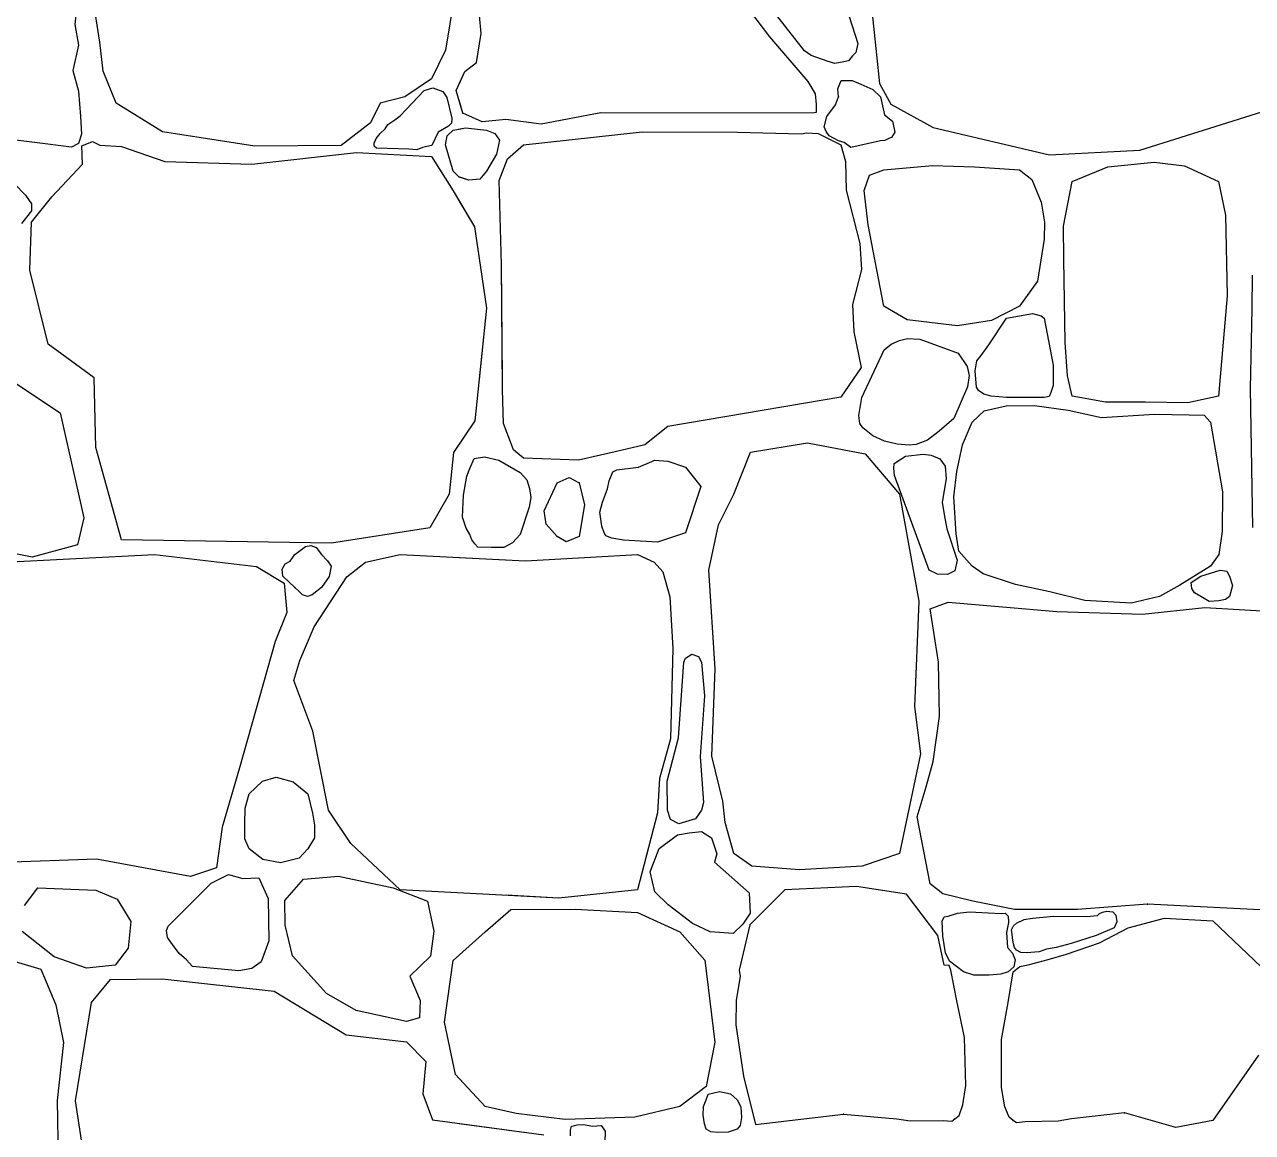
# Model space of a CAD drawing. Header units: feet. Extents: x -10410 to 374725, y -46422 to 88923.
# Drawn here: x 297834 to 298571, y -769 to -103 of the extents above; entities that cross this region are included whole.
import ezdxf

# ---------------------------------------------------------------- set-up
doc = ezdxf.new("R2010")
doc.units = ezdxf.units.FT
doc.header["$MEASUREMENT"] = 0
doc.layers.add('Конструктив - Стены Несущие_Ном._пера__87', color=7, linetype='Continuous', lineweight=25, true_color=0x6a6a6a)

# ---------------------------------------------------------------- blocks, each defined once
blk = doc.blocks.new('*X144')
at = {"layer": 'Конструктив - Стены Несущие_Ном._пера__87', "linetype": 'Continuous'}
for p, q in [((297878.83, -113.68), (297872.39, -72.32)), ((298093.57, -75.05), (298086.64, -118.39)), ((298107.94, -108.48), (298104.96, -74.55)), ((298322.43, -77.03), (298334.42, -114.44)), ((298341.79, -85.45), (298347.44, -138.45)), ((297864.98, -91.16), (297863.83, -103.03)), ((298265.46, -89.66), (298281.31, -110.46)), ((298302.36, -118.89), (298281.31, -91.89)), ((297863.83, -103.03), (297866.04, -115.48)), ((298105.21, -125.82), (298107.94, -108.48)), ((298281.31, -110.46), (298304.35, -137.21)), ((297866.04, -115.48), (297862.69, -130.71)), ((297880.82, -131.02), (297878.83, -113.68)), ((298334.42, -114.44), (298333.13, -119.76)), ((298086.64, -118.39), (298078.22, -135.73)), ((298306.22, -121.69), (298302.36, -118.89)), ((298315.99, -125.08), (298306.22, -121.69)), ((298320.5, -126.44), (298315.99, -125.08)), ((298326.02, -125.4), (298320.5, -126.44)), ((298328.84, -124.86), (298326.02, -125.4)), ((298331.1, -121.86), (298328.84, -124.86)), ((298333.13, -119.76), (298331.1, -121.86)), ((297862.69, -130.71), (297866.12, -143.07)), ((297888.74, -150.34), (297880.82, -131.02)), ((298093.08, -142.66), (298098.28, -131.27)), ((298098.28, -131.27), (298105.21, -125.82)), ((298078.22, -135.73), (298062.12, -146.38)), ((298304.35, -137.21), (298308.8, -144.74)), ((298322.32, -141.61), (298324.41, -136.72)), ((298324.41, -136.72), (298331.01, -136.59)), ((298331.01, -136.59), (298336.22, -138.83)), ((298336.22, -138.83), (298343.32, -142)), ((298347.44, -138.45), (298354.17, -150.84)), ((297866.12, -143.07), (297867.19, -158.21)), ((298062.12, -146.38), (298047.26, -150.34)), ((298059.25, -157.96), (298073.79, -142.63)), ((298073.79, -142.63), (298079.03, -141.03)), ((298079.03, -141.03), (298085.06, -143.17)), ((298085.06, -143.17), (298087.29, -146.9)), ((298087.29, -146.9), (298090.41, -159.24)), ((298097.04, -156.29), (298093.08, -142.66)), ((298308.8, -144.74), (298309.34, -151.03)), ((298320.97, -151.3), (298322.67, -146.38)), ((298322.67, -146.38), (298322.32, -141.61)), ((298343.32, -142), (298347.98, -146.38)), ((298347.98, -146.38), (298350.47, -157.21)), ((297916.48, -167.43), (297888.74, -150.34)), ((298047.26, -150.34), (298041.56, -161.98)), ((298309.34, -151.03), (298309.42, -155.9)), ((298315.74, -158.27), (298320.97, -151.3)), ((298354.17, -150.84), (298379.69, -164.95)), ((298503.73, -178.53), (298592.68, -150.57)), ((297861.74, -176.6), (297724.9, -159.5)), ((297867.19, -158.21), (297867.76, -168.86)), ((298041.56, -161.98), (298023.97, -175.6)), ((298051.83, -162.99), (298056.17, -160.25)), ((298056.17, -160.25), (298059.25, -157.96)), ((298090.26, -162.28), (298088.33, -164)), ((298090.41, -159.24), (298090.26, -162.28)), ((298108.68, -161.49), (298097.04, -156.29)), ((298122.8, -160), (298108.68, -161.49)), ((298144.1, -162.97), (298122.8, -160)), ((298180.01, -156.04), (298144.1, -162.97)), ((298306.82, -156.29), (298180.01, -156.04)), ((298309.42, -155.9), (298306.82, -156.29)), ((298314.21, -164.47), (298315.74, -158.27)), ((298350.47, -157.21), (298355.18, -161.03)), ((298355.18, -161.03), (298356.61, -167.68)), ((297867.76, -168.86), (297866.04, -174.43)), ((297971.96, -176.1), (297916.48, -167.43)), ((298045, -171.58), (298047.22, -168.4)), ((298047.22, -168.4), (298050.32, -165.76)), ((298050.32, -165.76), (298051.83, -162.99)), ((298082.26, -167.68), (298078.36, -175.69)), ((298088.33, -164), (298082.26, -167.68)), ((298087.5, -169.82), (298091.09, -166.44)), ((298091.09, -166.44), (298098.56, -165.13)), ((298098.56, -165.13), (298111.16, -166.44)), ((298111.16, -166.44), (298116.29, -168.48)), ((298116.29, -168.48), (298119.06, -172.46)), ((298133.45, -175.36), (298204.78, -167.43)), ((298204.78, -167.43), (298261.99, -167.68)), ((298261.99, -167.68), (298300.38, -168.67)), ((298300.38, -168.67), (298303.67, -168.1)), ((298303.67, -168.1), (298310.54, -168.49)), ((298310.54, -168.49), (298324.16, -175.36)), ((298315.41, -167.33), (298314.21, -164.47)), ((298317.14, -169.91), (298315.41, -167.33)), ((298356.61, -167.68), (298354.64, -170.84)), ((298379.69, -164.95), (298449.49, -181.21)), ((297866.04, -174.43), (297861.74, -176.6)), ((297868.09, -175.9), (297874.48, -173.2)), ((297868.43, -187), (297868.09, -175.9)), ((297874.48, -173.2), (297878.9, -175.49)), ((297878.9, -175.49), (297891.96, -176.35)), ((297891.96, -176.35), (297917.97, -185.26)), ((298023.97, -175.6), (297971.96, -176.1)), ((298043.7, -176.19), (298043.74, -174.27)), ((298045.12, -177.37), (298043.7, -176.19)), ((298043.74, -174.27), (298045, -171.58)), ((298072.79, -176.86), (298069.43, -178.21)), ((298078.36, -175.69), (298072.79, -176.86)), ((298086.57, -175.23), (298087.5, -169.82)), ((298091.09, -191.21), (298086.57, -175.23)), ((298119.06, -172.46), (298117.3, -180.93)), ((298123.9, -183.79), (298133.45, -175.36)), ((298322.67, -172.88), (298317.14, -169.91)), ((298326.22, -173.93), (298322.67, -172.88)), ((298324.16, -175.36), (298327.03, -185.3)), ((298330.19, -176.83), (298326.22, -173.93)), ((298347.98, -172.88), (298330.19, -176.83)), ((298350.66, -172.62), (298347.98, -172.88)), ((298353.32, -171.27), (298350.66, -172.62)), ((298354.64, -170.84), (298353.32, -171.27)), ((297970.23, -187), (298033.14, -179.81)), ((298033.14, -179.81), (298078.22, -182.29)), ((298064.53, -177.91), (298045.12, -177.37)), ((298069.43, -178.21), (298064.53, -177.91)), ((298078.22, -182.29), (298091.09, -202.87)), ((298117.3, -180.93), (298111.16, -191.21)), ((298118.82, -196.79), (298123.9, -183.79)), ((298449.49, -181.21), (298503.73, -178.53)), ((297850.1, -206.56), (297868.43, -187)), ((297917.97, -185.26), (297970.23, -187)), ((298094.58, -194.59), (298091.09, -191.21)), ((298111.16, -191.21), (298107.11, -195.85)), ((298327.03, -185.3), (298327.31, -202.44)), ((298341.34, -193.52), (298350.05, -190.27)), ((298350.05, -190.27), (298379.29, -187.64)), ((298379.29, -187.64), (298404.55, -188.48)), ((298404.55, -188.48), (298431.49, -190.27)), ((298431.49, -190.27), (298438.93, -196.14)), ((298463.25, -197.39), (298484.64, -188.48)), ((298484.64, -188.48), (298512.42, -185.76)), ((298512.42, -185.76), (298530.66, -187.85)), ((298530.66, -187.85), (298551, -197.39)), ((297827.56, -198.82), (297834.28, -205.54)), ((298100.61, -196.52), (298094.58, -194.59)), ((298107.11, -195.85), (298100.61, -196.52)), ((298120.14, -247.26), (298118.82, -196.79)), ((298338.19, -202.74), (298341.34, -193.52)), ((298438.93, -196.14), (298444.49, -209.76)), ((298458.01, -224.13), (298463.25, -197.39)), ((298551, -197.39), (298555.29, -217.52)), ((297834.28, -205.54), (297837.74, -210.7)), ((297837.72, -221.67), (297850.1, -206.56)), ((298091.09, -202.87), (298103.97, -224.64)), ((298327.31, -202.44), (298335.5, -234.55)), ((298340.6, -223.29), (298338.19, -202.74)), ((297837.74, -210.7), (297837.72, -214.87)), ((298444.49, -209.76), (298446.59, -221.82)), ((297837.72, -214.87), (297831.82, -222.48)), ((298555.29, -217.52), (298556.24, -266.06)), ((297836.73, -250.65), (297837.72, -221.67)), ((298103.97, -224.64), (298111.16, -273.44)), ((298350.05, -272.26), (298340.6, -223.29)), ((298446.59, -221.82), (298446.38, -231.99)), ((298458.22, -243.94), (298458.01, -224.13)), ((298335.5, -234.55), (298336.54, -250.18)), ((298446.38, -231.99), (298442.29, -257.15)), ((297847.87, -294.99), (297836.73, -250.65)), ((298120.89, -322.6), (298120.14, -247.26)), ((298336.54, -250.18), (298331.1, -271.21)), ((298458.96, -294.15), (298458.22, -243.94)), ((298442.29, -257.15), (298431.49, -272.26)), ((298571.28, -273.93), (298571.53, -253.62)), ((298331.1, -271.21), (298331.92, -287.57)), ((298364.09, -280.52), (298350.05, -272.26)), ((298431.49, -272.26), (298414.61, -280.84)), ((298556.24, -266.06), (298551, -326.23)), ((298111.16, -273.44), (298104.22, -341.05)), ((298413.12, -295.45), (298423.75, -279.38)), ((298423.75, -279.38), (298439.38, -276.71)), ((298439.38, -276.71), (298444.5, -278.14)), ((298444.5, -278.14), (298446.38, -279.38)), ((298446.38, -279.38), (298451.7, -307.78)), ((298570.29, -321.73), (298571.28, -273.93)), ((298331.92, -287.57), (298336.3, -309.1)), ((298394.17, -284.09), (298364.09, -280.52)), ((298414.61, -280.84), (298394.17, -284.09)), ((297875.37, -315.3), (297847.87, -294.99)), ((298350.17, -298.45), (298354.3, -295.06)), ((298354.3, -295.06), (298359.34, -292.86)), ((298359.34, -292.86), (298364.14, -291.69)), ((298364.14, -291.69), (298371.71, -292.01)), ((298371.71, -292.01), (298394.75, -300.43)), ((298460.42, -314.17), (298458.96, -294.15)), ((298336.67, -327.06), (298350.17, -298.45)), ((298394.75, -300.43), (298400.07, -308.52)), ((298405.79, -305.04), (298408.52, -301.87)), ((298408.52, -301.87), (298413.12, -295.45)), ((298336.3, -309.1), (298324.16, -326.94)), ((298400.07, -308.52), (298401.28, -313.95)), ((298404.88, -311.03), (298405.79, -305.04)), ((298451.7, -307.78), (298451.83, -319.93)), ((297822.86, -314.8), (297855.06, -336.35)), ((297876.36, -357.15), (297875.37, -315.3)), ((298401.28, -313.95), (298400.32, -320.62)), ((298405.66, -320.84), (298404.88, -311.03)), ((298463.25, -326.23), (298460.42, -314.17)), ((298121.36, -342.75), (298120.89, -322.6)), ((298400.32, -320.62), (298392.02, -339.82)), ((298406.88, -322.83), (298405.66, -320.84)), ((298410.09, -325.18), (298406.88, -322.83)), ((298450.31, -324.14), (298449.32, -326.52)), ((298451.83, -319.93), (298450.31, -324.14)), ((298571.77, -405.2), (298570.29, -321.73)), ((298324.16, -326.94), (298220.15, -344.64)), ((298334.91, -337.96), (298336.67, -327.06)), ((298414.43, -326.26), (298410.09, -325.18)), ((298423.75, -327.06), (298414.43, -326.26)), ((298423.42, -332.2), (298440.51, -331.89)), ((298446.38, -327.06), (298423.75, -327.06)), ((298440.51, -331.89), (298460.84, -334.72)), ((298449.32, -326.52), (298446.38, -327.06)), ((298483.17, -329.9), (298463.25, -326.23)), ((298507.28, -330), (298483.17, -329.9)), ((298532.76, -330.32), (298507.28, -330)), ((298551, -326.23), (298532.76, -330.32)), ((297855.06, -336.35), (297869.17, -399.51)), ((298335.55, -342.65), (298334.91, -337.96)), ((298403.08, -341.95), (298410.21, -335.14)), ((298410.21, -335.14), (298423.42, -332.2)), ((298460.84, -334.72), (298480.87, -339.12)), ((298480.87, -339.12), (298512.63, -337.13)), ((298512.63, -337.13), (298533.49, -337.44)), ((298533.49, -337.44), (298542.5, -337.76)), ((298542.5, -337.76), (298546.28, -341.95)), ((298104.22, -341.05), (298091.34, -360.13)), ((298127.39, -358.48), (298121.36, -342.75)), ((298220.15, -344.64), (298206.4, -355.56)), ((298337.29, -345.26), (298335.55, -342.65)), ((298343.29, -350.17), (298337.29, -345.26)), ((298392.02, -339.82), (298383.21, -347.44)), ((298397.21, -355.58), (298403.08, -341.95)), ((298546.28, -341.95), (298553.51, -383.78)), ((298350.43, -353.3), (298343.29, -350.17)), ((298358.03, -355.11), (298350.43, -353.3)), ((298376.28, -352.84), (298369.46, -355.36)), ((298383.21, -347.44), (298376.28, -352.84)), ((297891.96, -412.63), (297876.36, -357.15)), ((298091.34, -360.13), (298088.87, -385.14)), ((298133.45, -363.59), (298127.39, -358.48)), ((298188.6, -359.7), (298166.56, -364.69)), ((298206.4, -355.56), (298188.6, -359.7)), ((298259.76, -385.14), (298269.92, -359.88)), ((298269.92, -359.88), (298304.1, -354.43)), ((298304.1, -354.43), (298338.77, -360.87)), ((298338.77, -360.87), (298359.33, -385.14)), ((298365.28, -355.67), (298358.03, -355.11)), ((298363.03, -362.38), (298373.61, -361.23)), ((298369.46, -355.36), (298365.28, -355.67)), ((298373.61, -361.23), (298378.35, -361.86)), ((298393.86, -371.62), (298397.21, -355.58)), ((298101.25, -369.78), (298103.78, -363.7)), ((298103.78, -363.7), (298110, -362.83)), ((298110, -362.83), (298118.72, -364.8)), ((298118.72, -364.8), (298131.47, -372.26)), ((298166.56, -364.69), (298133.45, -363.59)), ((298202.55, -369.04), (298210.49, -365.61)), ((298210.49, -365.61), (298212.21, -364.83)), ((298212.21, -364.83), (298220.21, -365.42)), ((298220.21, -365.42), (298230.79, -369.04)), ((298355.99, -369.67), (298356.25, -366.86)), ((298356.25, -366.86), (298363.03, -362.38)), ((298378.35, -361.86), (298383.66, -364)), ((298383.66, -364), (298386.74, -368.32)), ((298386.74, -368.32), (298387.42, -375.98)), ((298097.37, -385.72), (298099.47, -374.42)), ((298099.47, -374.42), (298101.25, -369.78)), ((298131.47, -372.26), (298135.52, -376.53)), ((298153.76, -378.45), (298160.8, -375.21)), ((298160.8, -375.21), (298166.88, -378.45)), ((298184.83, -377.24), (298187.19, -371.77)), ((298187.19, -371.77), (298189.62, -370.54)), ((298189.62, -370.54), (298202.55, -369.04)), ((298230.79, -369.04), (298239.95, -380.68)), ((298356.4, -373.92), (298355.99, -369.67)), ((298377.16, -430.96), (298356.4, -373.92)), ((298387.42, -375.98), (298385.13, -390)), ((298391.97, -386.82), (298393.86, -371.62)), ((298135.52, -376.53), (298137.1, -381.89)), ((298137.1, -381.89), (298137.87, -387.15)), ((298145.83, -395.3), (298153.76, -378.45)), ((298166.88, -378.45), (298170.1, -391.58)), ((298180.86, -390.03), (298183.97, -381.92)), ((298183.97, -381.92), (298184.83, -377.24)), ((298239.95, -380.68), (298230.79, -408.42)), ((298088.87, -385.14), (298077.22, -405.45)), ((298096.79, -399.03), (298097.37, -385.72)), ((298137.87, -387.15), (298136.92, -393.07)), ((298179.27, -396.04), (298180.86, -390.03)), ((298250.6, -403.72), (298259.76, -385.14)), ((298359.33, -385.14), (298370.97, -449.54)), ((298385.13, -390), (298386.27, -397.45)), ((298393.54, -408.94), (298391.97, -386.82)), ((298553.51, -383.78), (298553.2, -407.58)), ((298136.92, -393.07), (298131.47, -409.41)), ((298147.07, -403.22), (298145.83, -395.3)), ((298170.1, -391.58), (298166.88, -410.65)), ((298180.57, -404.44), (298179.27, -396.04)), ((298386.27, -397.45), (298387.84, -406)), ((297838.21, -423.04), (297739.14, -403.22)), ((297869.17, -399.51), (297865.46, -415.61)), ((298077.22, -405.45), (298018.03, -414.61)), ((298099.04, -405.58), (298096.79, -399.03)), ((298101.25, -409.41), (298099.04, -405.58)), ((298153.76, -410.65), (298147.07, -403.22)), ((298181.99, -408.42), (298180.57, -404.44)), ((298244.9, -430.96), (298250.6, -403.72)), ((298018.03, -414.61), (297891.96, -412.63)), ((298102.49, -412.72), (298101.25, -409.41)), ((298104.26, -415.11), (298102.49, -412.72)), ((298131.47, -409.41), (298126.86, -414.39)), ((298159.04, -413.92), (298153.76, -410.65)), ((298166.88, -410.65), (298159.04, -413.92)), ((298183.01, -410.28), (298181.99, -408.42)), ((298186.51, -411.62), (298183.01, -410.28)), ((298193.63, -412.88), (298186.51, -411.62)), ((298213.94, -414.12), (298193.63, -412.88)), ((298230.79, -408.42), (298213.94, -414.12)), ((298387.84, -406), (298393.96, -424.85)), ((298395.12, -419.42), (298393.54, -408.94)), ((298553.2, -407.58), (298551.21, -421.52)), ((297865.46, -415.61), (297838.21, -423.04)), ((297995.99, -421.55), (298002.43, -416.6)), ((298002.43, -416.6), (298005.6, -415.96)), ((298005.6, -415.96), (298008.76, -417.31)), ((298008.76, -417.31), (298012.09, -421.55)), ((298105.94, -417.12), (298104.26, -415.11)), ((298114.17, -417.31), (298105.94, -417.12)), ((298121.59, -417.22), (298114.17, -417.31)), ((298126.86, -414.39), (298121.59, -417.22)), ((298403.08, -428.44), (298395.12, -419.42)), ((297802.55, -427), (297911.78, -421.55)), ((297911.78, -421.55), (297972.95, -428.73)), ((297988.39, -430.18), (297990.29, -427)), ((297990.29, -427), (297993.23, -425.46)), ((297993.23, -425.46), (297995.99, -421.55)), ((298012.09, -421.55), (298015.68, -425.22)), ((298015.68, -425.22), (298017.78, -428.48)), ((298027.19, -434.92), (298038.59, -426.01)), ((298038.59, -426.01), (298059.25, -421.55)), ((298059.25, -421.55), (298134.69, -425.26)), ((298134.69, -425.26), (298202.05, -421.55)), ((298202.05, -421.55), (298211.96, -426.01)), ((298211.96, -426.01), (298217.16, -431.95)), ((298393.96, -424.85), (298392.58, -431.22)), ((298551.21, -421.52), (298546.28, -428.44)), ((297972.95, -428.73), (297989.55, -438.64)), ((297988.92, -434.48), (297988.39, -430.18)), ((297995.99, -441.36), (297988.92, -434.48)), ((298007.63, -464.89), (298027.19, -434.92)), ((298016.67, -434.72), (298012.09, -441.36)), ((298017.78, -428.48), (298016.67, -434.72)), ((298217.16, -431.95), (298221.37, -446.81)), ((298248.62, -490.16), (298244.9, -430.96)), ((298382.16, -433.2), (298377.16, -430.96)), ((298388.3, -433.51), (298382.16, -433.2)), ((298392.58, -431.22), (298388.3, -433.51)), ((298409.69, -433.15), (298403.08, -428.44)), ((298429.18, -439.44), (298409.69, -433.15)), ((298546.28, -428.44), (298527.93, -439.97)), ((298534.73, -438.19), (298540.38, -434.55)), ((298540.38, -434.55), (298552.03, -430.85)), ((298552.03, -430.85), (298556.09, -431.52)), ((298556.09, -431.52), (298557.79, -434.55)), ((298557.79, -434.55), (298559.43, -440.07)), ((297989.55, -438.64), (297991.28, -456.22)), ((297998.68, -443.62), (297995.99, -441.36)), ((298012.09, -441.36), (298006.5, -445.77)), ((298449.73, -443.95), (298429.18, -439.44)), ((298527.93, -439.97), (298515.67, -446.68)), ((298535.04, -441.83), (298534.73, -438.19)), ((298536.68, -444.56), (298535.04, -441.83)), ((298559.43, -440.07), (298557.79, -446.68)), ((298000.72, -445.73), (297998.68, -443.62)), ((298003.66, -446.61), (298000.72, -445.73)), ((298006.5, -445.77), (298003.66, -446.61)), ((298221.37, -446.81), (298223.11, -478.02)), ((298370.97, -449.54), (298368.49, -512.7)), ((298377.79, -454.13), (298388.71, -450.04)), ((298388.71, -450.04), (298453.9, -455.71)), ((298470.7, -449.09), (298449.73, -443.95)), ((298498.58, -450.66), (298470.7, -449.09)), ((298515.67, -446.68), (298498.58, -450.66)), ((298540.38, -446.68), (298536.68, -444.56)), ((298545.41, -449.66), (298540.38, -446.68)), ((298551.36, -449.35), (298545.41, -449.66)), ((298555.36, -448.44), (298551.36, -449.35)), ((298557.79, -446.68), (298555.36, -448.44)), ((297991.28, -456.22), (297984.24, -473.8)), ((298382.87, -486.22), (298377.79, -454.13)), ((298453.9, -455.71), (298505.43, -457.38)), ((298505.43, -457.38), (298542.78, -453.21)), ((298542.78, -453.21), (298587.57, -455.95)), ((297998.96, -485.2), (298007.63, -464.89)), ((297984.24, -473.8), (297962.8, -549.6)), ((298223.11, -478.02), (298221.87, -532.26)), ((297995.49, -497.09), (297998.96, -485.2)), ((298226.61, -531.62), (298229.79, -486.22)), ((298229.79, -486.22), (298230.84, -483.79)), ((298230.84, -483.79), (298234.61, -481.27)), ((298234.61, -481.27), (298238.56, -482.7)), ((298238.56, -482.7), (298240.41, -486.22)), ((298240.41, -486.22), (298242.27, -506.36)), ((298383.37, -518.74), (298382.87, -486.22)), ((298246.64, -542.66), (298248.62, -490.16)), ((298006.88, -527.56), (297995.49, -497.09)), ((298242.27, -506.36), (298239.53, -542.87)), ((298368.49, -512.7), (298371.96, -541.18)), ((298379.54, -545.92), (298383.37, -518.74)), ((298016.3, -575.11), (298006.88, -527.56)), ((298221.87, -532.26), (298215.18, -556.04)), ((298219.81, -557.67), (298226.61, -531.62)), ((298239.53, -542.87), (298241.7, -570.47)), ((298253.32, -569.66), (298246.64, -542.66)), ((298371.96, -541.18), (298359.33, -601.12)), ((298375.37, -561.09), (298379.54, -545.92)), ((297962.8, -549.6), (297952.39, -585.27)), ((297968.56, -565.26), (297976.55, -557.67)), ((297976.55, -557.67), (297984.8, -555.18)), ((297984.8, -555.18), (297995.01, -558.1)), ((297995.01, -558.1), (298003.79, -565.26)), ((298215.18, -556.04), (298213.94, -576.6)), ((298219.98, -575.11), (298219.81, -557.67)), ((297966.25, -573.86), (297968.56, -565.26)), ((298003.79, -565.26), (298006.58, -576.96)), ((298370.03, -579.1), (298375.37, -561.09)), ((297965.99, -583.24), (297966.25, -573.86)), ((298029.67, -595.17), (298016.3, -575.11)), ((298221.7, -580.7), (298219.98, -575.11)), ((298240.41, -575.11), (298236.73, -580.25)), ((298241.7, -570.47), (298240.41, -575.11)), ((298254.56, -582.54), (298253.32, -569.66)), ((298006.58, -576.96), (298007.76, -584.2)), ((298213.94, -576.6), (298202.05, -622.91)), ((298226.79, -583.33), (298221.7, -580.7)), ((298236.73, -580.25), (298226.79, -583.33)), ((298259.76, -601.12), (298254.56, -582.54)), ((298377.79, -619.45), (298370.03, -579.1)), ((297952.39, -585.27), (297948.93, -609.79)), ((297965.95, -592.24), (297965.99, -583.24)), ((298007.76, -584.2), (298007.85, -591.67)), ((298215.01, -598.15), (298226.02, -589.85)), ((298226.02, -589.85), (298233.01, -588.73)), ((298233.01, -588.73), (298240.41, -587.83)), ((298240.41, -587.83), (298246.46, -591.77)), ((297968.56, -598.39), (297965.95, -592.24)), ((298007.85, -591.67), (298003.79, -598.39)), ((298059.25, -622.91), (298029.67, -595.17)), ((298246.46, -591.77), (298248.3, -597.18)), ((298248.3, -597.18), (298249.67, -601.4)), ((297876.85, -604.58), (297820.63, -606.57)), ((297933.32, -614.99), (297876.85, -604.58)), ((297976.77, -604.72), (297968.56, -598.39)), ((297987.42, -606.77), (297976.77, -604.72)), ((297998.55, -604.02), (297987.42, -606.77)), ((298003.79, -598.39), (297998.55, -604.02)), ((298209.61, -612.14), (298215.01, -598.15)), ((298249.67, -601.4), (298248.3, -606.35)), ((298270.66, -608.79), (298259.76, -601.12)), ((298359.33, -601.12), (298337.04, -608.79)), ((297948.93, -609.79), (297933.32, -614.99)), ((298212.45, -624.22), (298209.61, -612.14)), ((298248.3, -606.35), (298269.05, -624.77)), ((298299.39, -611.02), (298270.66, -608.79)), ((298337.04, -608.79), (298299.39, -611.02)), ((297919.95, -644.71), (297945.71, -618.95)), ((297945.71, -618.95), (297956.08, -613.84)), ((297956.08, -613.84), (297964.72, -616.07)), ((297964.72, -616.07), (297974.41, -615.72)), ((297974.41, -615.72), (297980, -628.11)), ((297990.04, -629.35), (298001.19, -616.47)), ((298001.19, -616.47), (298022.24, -614.74)), ((298022.24, -614.74), (298055.18, -621.67)), ((298385.37, -625.46), (298377.79, -619.45)), ((297833.51, -632.32), (297841.68, -621.67)), ((297841.68, -621.67), (297876.36, -623.16)), ((297876.36, -623.16), (297889.24, -628.61)), ((298055.18, -621.67), (298075.74, -629.85)), ((298154.75, -627.87), (298059.25, -622.91)), ((298202.05, -622.91), (298154.75, -627.87)), ((298220.43, -632.02), (298212.45, -624.22)), ((298269.05, -624.77), (298269.66, -636.97)), ((298290.48, -622.91), (298269.5, -643.95)), ((298333.57, -620.93), (298290.48, -622.91)), ((298363.54, -625.64), (298333.57, -620.93)), ((298382.45, -650.34), (298363.54, -625.64)), ((298403.55, -629.79), (298385.37, -625.46)), ((297889.24, -628.61), (297897.55, -642.01)), ((297980, -628.11), (297980.38, -653.62)), ((297990.29, -644.21), (297990.04, -629.35)), ((298075.74, -629.85), (298079.47, -647.78)), ((298125.77, -634.8), (298164.41, -634.55)), ((298164.41, -634.55), (298202.05, -636.53)), ((298235.1, -643.29), (298220.43, -632.02)), ((298428.56, -634.79), (298403.55, -629.79)), ((298508.43, -631.63), (298466.28, -634.79)), ((298597.14, -636.12), (298508.43, -631.63)), ((298110.41, -648.18), (298125.77, -634.8)), ((298202.05, -636.53), (298227.32, -648.18)), ((298269.66, -636.97), (298265.35, -643.57)), ((298385.06, -641.85), (298386.27, -639.17)), ((298385.45, -650.85), (298385.06, -641.85)), ((298386.27, -639.17), (298388.69, -638.86)), ((298388.69, -638.86), (298394.16, -636.91)), ((298394.16, -636.91), (298401.47, -636.2)), ((298401.47, -636.2), (298412.62, -636.73)), ((298412.62, -636.73), (298420.59, -637.28)), ((298420.59, -637.28), (298422.83, -637.07)), ((298422.83, -637.07), (298424.67, -638.86)), ((298424.67, -638.86), (298424.91, -642.62)), ((298466.28, -634.79), (298428.56, -634.79)), ((298429.75, -643.02), (298434.31, -640.85)), ((298434.31, -640.85), (298439.36, -640.03)), ((298439.36, -640.03), (298452.13, -638.86)), ((298452.13, -638.86), (298472.02, -638.93)), ((298472.02, -638.93), (298478.48, -638.39)), ((298478.48, -638.39), (298479.54, -637.22)), ((298479.54, -637.22), (298481.48, -636.31)), ((298481.48, -636.31), (298484.07, -635.8)), ((298484.07, -635.8), (298487.68, -636.14)), ((298487.68, -636.14), (298489.42, -638.16)), ((298489.42, -638.16), (298490.07, -642.1)), ((298496.8, -645.89), (298518.59, -640)), ((298518.59, -640), (298547.75, -641.6)), ((298547.75, -641.6), (298581.03, -673.3)), ((297851.34, -663.28), (297832.13, -647.91)), ((297897.55, -642.01), (297895.92, -658.08)), ((297918.98, -647.32), (297919.95, -644.71)), ((297919.59, -651.55), (297918.98, -647.32)), ((297994.6, -662.62), (297990.29, -644.21)), ((298079.47, -647.78), (298077.47, -662.79)), ((298091.09, -665.51), (298110.41, -648.18)), ((298227.32, -648.18), (298242.43, -665.27)), ((298245.65, -648.18), (298235.1, -643.29)), ((298259.39, -649.25), (298245.65, -648.18)), ((298265.35, -643.57), (298259.39, -649.25)), ((298269.5, -643.95), (298263.09, -671.33)), ((298424.91, -642.62), (298423.75, -648.69)), ((298423.75, -648.69), (298424.38, -657.66)), ((298426.79, -646.91), (298427.9, -644.69)), ((298427.05, -649.45), (298426.79, -646.91)), ((298427.9, -644.69), (298429.75, -643.02)), ((298488.38, -645.89), (298477.62, -650.38)), ((298479.66, -654.71), (298496.8, -645.89)), ((298490.07, -642.1), (298488.38, -645.89)), ((297922.47, -655.74), (297919.59, -651.55)), ((297926.62, -661.29), (297922.47, -655.74)), ((297980.38, -653.62), (297975.85, -666.13)), ((298386.23, -668.2), (298382.45, -650.34)), ((298387.03, -660.79), (298385.45, -650.85)), ((298427.3, -652.07), (298427.05, -649.45)), ((298427.97, -655.44), (298427.3, -652.07)), ((298428.48, -657.71), (298427.97, -655.44)), ((298462.58, -655.23), (298453.51, -657.67)), ((298459.66, -661.54), (298479.66, -654.71)), ((298477.62, -650.38), (298462.58, -655.23)), ((297870.91, -669.97), (297851.34, -663.28)), ((297895.92, -658.08), (297888, -668.24)), ((297930.85, -665.02), (297926.62, -661.29)), ((298015.06, -685.33), (297994.6, -662.62)), ((298077.47, -662.79), (298065.09, -674.92)), ((298389.48, -665.76), (298387.03, -660.79)), ((298424.38, -657.66), (298427.27, -661.08)), ((298427.27, -661.08), (298428.85, -665.05)), ((298429.75, -659.29), (298428.48, -657.71)), ((298432.32, -660.56), (298429.75, -659.29)), ((298435.75, -660.83), (298432.32, -660.56)), ((298443.24, -660.16), (298435.75, -660.83)), ((298447.81, -658.65), (298443.24, -660.16)), ((298453.51, -657.67), (298447.81, -658.65)), ((298448.67, -664.9), (298459.66, -661.54)), ((297828.06, -666.01), (297843.44, -670.63)), ((297843.44, -670.63), (297852.5, -692.15)), ((297888, -668.24), (297870.91, -669.97)), ((297934.52, -669.05), (297930.75, -664.84)), ((297962.3, -671.71), (297934.52, -669.05)), ((297970.14, -670.32), (297962.3, -671.71)), ((297975.85, -666.13), (297970.14, -670.32)), ((298085.89, -702.42), (298091.09, -665.51)), ((298242.43, -665.27), (298248.37, -714.55)), ((298263.09, -671.33), (298263.6, -675.1)), ((298389.22, -668.49), (298386.23, -668.2)), ((298390.29, -671.33), (298389.22, -668.49)), ((298397.87, -672.28), (298389.48, -665.76)), ((298393.88, -689.66), (298390.29, -671.33)), ((298428.04, -669.31), (298424.67, -672.28)), ((298427.75, -672.28), (298431.73, -669.04)), ((298428.85, -665.05), (298428.04, -669.31)), ((298431.73, -669.04), (298436.79, -668.05)), ((298436.79, -668.05), (298448.67, -664.9)), ((297873.88, -690.7), (297885.27, -676.91)), ((297885.27, -676.91), (297916.23, -676.41)), ((297916.23, -676.41), (297983.6, -683.84)), ((298065.09, -674.92), (298071.28, -689.54)), ((298263.6, -675.1), (298261.19, -689.21)), ((298403.97, -674.15), (298397.87, -672.28)), ((298413.2, -674.28), (298403.97, -674.15)), ((298420.23, -673.57), (298413.2, -674.28)), ((298424.67, -672.28), (298420.23, -673.57)), ((298424.67, -690.7), (298427.75, -672.28)), ((297983.6, -683.84), (298026.95, -710.1)), ((298032.89, -695.48), (298015.06, -685.33)), ((297852.5, -692.15), (297857.03, -714.74)), ((297864.22, -749.72), (297873.88, -690.7)), ((298071.28, -689.54), (298071.03, -699.94)), ((298261.19, -689.21), (298261.01, -704.04)), ((298398.47, -711.64), (298393.88, -689.66)), ((298420.68, -712.8), (298424.67, -690.7)), ((298063.11, -702.17), (298032.89, -695.48)), ((298071.03, -699.94), (298063.11, -702.17)), ((298092.58, -733.87), (298085.89, -702.42)), ((298261.01, -704.04), (298265.58, -734.95)), ((297857.03, -714.74), (297853.12, -749.56)), ((298026.95, -710.1), (298063.11, -714.31)), ((298063.11, -714.31), (298074.75, -726.19)), ((298248.37, -714.55), (298243.17, -741.06)), ((298399.26, -740.49), (298398.47, -711.64)), ((298420.68, -741.65), (298420.68, -712.8)), ((298575.13, -722.36), (298547.75, -761.6)), ((298074.75, -726.19), (298073.01, -745.51)), ((298110.41, -753.19), (298092.58, -733.87)), ((298265.58, -734.95), (298272.78, -763.9)), ((298243.17, -741.06), (298227.32, -753.19)), ((298244.51, -745.69), (298251.17, -744.15)), ((298251.17, -744.15), (298257.82, -745.63)), ((298397.5, -752.2), (298399.26, -740.49)), ((298422.76, -753.31), (298420.68, -741.65)), ((297853.12, -749.56), (297854.07, -798.02)), ((297872.89, -806.19), (297864.22, -749.72)), ((298073.01, -745.51), (298078.71, -761.12)), ((298241.64, -753.06), (298243.17, -749.23)), ((298243.17, -749.23), (298244.51, -745.69)), ((298257.82, -745.63), (298261.75, -749.23)), ((298261.75, -749.23), (298264.07, -753.35)), ((298395.23, -758.55), (298397.5, -752.2)), ((298128.99, -757.4), (298110.41, -753.19)), ((298158.46, -760.87), (298128.99, -757.4)), ((298200.32, -759.63), (298158.46, -760.87)), ((298227.32, -753.19), (298200.32, -759.63)), ((298241.42, -758.36), (298241.64, -753.06)), ((298242.19, -763.48), (298241.42, -758.36)), ((298264.52, -759.68), (298263.65, -764.6)), ((298264.07, -753.35), (298264.52, -759.68)), ((298272.78, -763.9), (298325.73, -757.85)), ((298325.73, -757.85), (298357.76, -760.51)), ((298392.73, -760.62), (298395.23, -758.55)), ((298425.2, -759.61), (298422.76, -753.31)), ((298427.75, -761.6), (298425.2, -759.61)), ((298494.65, -757), (298462.71, -760.54)), ((298525.52, -765.82), (298494.65, -757)), ((298078.71, -761.12), (298145.58, -770.28)), ((298161.61, -770.75), (298161.74, -767.34)), ((298161.74, -767.34), (298162.35, -764.89)), ((298162.35, -764.89), (298164.38, -764.6)), ((298164.38, -764.6), (298165.66, -764.09)), ((298165.66, -764.09), (298169.78, -763.96)), ((298169.78, -763.96), (298174.86, -765.02)), ((298174.86, -765.02), (298180.2, -764.6)), ((298180.2, -764.6), (298182.52, -768.05)), ((298243.17, -766.81), (298242.19, -763.48)), ((298246.08, -768.3), (298243.17, -766.81)), ((298261.75, -766.81), (298256.44, -768.63)), ((298263.65, -764.6), (298261.75, -766.81)), ((298357.76, -760.51), (298365.77, -761.75)), ((298365.77, -761.75), (298385.64, -761.55)), ((298385.64, -761.55), (298390.77, -762)), ((298390.77, -762), (298392.73, -760.62)), ((298429.75, -762.92), (298427.75, -761.6)), ((298434.87, -762.34), (298429.75, -762.92)), ((298454.73, -761.99), (298434.87, -762.34)), ((298462.71, -760.54), (298454.73, -761.99)), ((298547.75, -761.6), (298525.52, -765.82)), ((298182.52, -768.05), (298182.23, -774.67)), ((298250.14, -768.69), (298246.08, -768.3)), ((298256.44, -768.63), (298250.14, -768.69))]:
    blk.add_line(p, q, dxfattribs=at)
for p in [(298322.67, -146.38), (298097.04, -156.29), (298166.88, -378.45), (298153.76, -410.65), (297995.99, -441.36), (298508.43, -631.63), (298325.73, -757.85), (298494.65, -757), (298392.73, -760.62), (298392.73, -760.62), (298427.75, -761.6), (298427.75, -761.6)]:
    blk.add_point(p, dxfattribs=at)
blk = doc.blocks.new('Штриховка_72', base_point=(0, 0))
at = {"layer": 'Конструктив - Стены Несущие_Ном._пера__87', "linetype": 'Continuous'}
blk.add_blockref('*X144', (0, 0), dxfattribs=at)
blk = doc.blocks.new('*X146')
at = {"layer": 'Конструктив - Стены Несущие_Ном._пера__87', "linetype": 'Continuous'}
for p, q in [((298107.94, -108.48), (298104.96, -74.55)), ((298322.43, -77.03), (298334.42, -114.44)), ((298341.79, -85.45), (298347.44, -138.45)), ((298265.46, -89.66), (298281.31, -110.46)), ((298302.36, -118.89), (298281.31, -91.89)), ((298105.21, -125.82), (298107.94, -108.48)), ((298281.31, -110.46), (298304.35, -137.21)), ((298334.42, -114.44), (298333.13, -119.76)), ((298306.22, -121.69), (298302.36, -118.89)), ((298315.99, -125.08), (298306.22, -121.69)), ((298320.5, -126.44), (298315.99, -125.08)), ((298326.02, -125.4), (298320.5, -126.44)), ((298328.84, -124.86), (298326.02, -125.4)), ((298331.1, -121.86), (298328.84, -124.86)), ((298333.13, -119.76), (298331.1, -121.86)), ((298094.78, -138.92), (298098.28, -131.27)), ((298098.28, -131.27), (298105.21, -125.82)), ((298304.35, -137.21), (298308.8, -144.74)), ((298322.32, -141.61), (298324.41, -136.72)), ((298324.41, -136.72), (298331.01, -136.59)), ((298331.01, -136.59), (298336.22, -138.83)), ((298336.22, -138.83), (298343.32, -142)), ((298347.44, -138.45), (298354.17, -150.84)), ((298308.8, -144.74), (298309.34, -151.03)), ((298320.97, -151.3), (298322.67, -146.38)), ((298322.67, -146.38), (298322.32, -141.61)), ((298343.32, -142), (298347.98, -146.38)), ((298347.98, -146.38), (298350.47, -157.21)), ((298097.04, -156.29), (298094.78, -148.54)), ((298309.34, -151.03), (298309.42, -155.9)), ((298315.74, -158.27), (298320.97, -151.3)), ((298354.17, -150.84), (298379.69, -164.95)), ((298503.73, -178.53), (298592.68, -150.57)), ((298108.68, -161.49), (298097.04, -156.29)), ((298122.8, -160), (298108.68, -161.49)), ((298144.1, -162.97), (298122.8, -160)), ((298180.01, -156.04), (298144.1, -162.97)), ((298306.82, -156.29), (298180.01, -156.04)), ((298309.42, -155.9), (298306.82, -156.29)), ((298314.21, -164.47), (298315.74, -158.27)), ((298350.47, -157.21), (298355.18, -161.03)), ((298355.18, -161.03), (298356.61, -167.68)), ((298094.78, -165.79), (298098.56, -165.13)), ((298098.56, -165.13), (298111.16, -166.44)), ((298111.16, -166.44), (298116.29, -168.48)), ((298116.29, -168.48), (298119.06, -172.46)), ((298133.45, -175.36), (298204.78, -167.43)), ((298204.78, -167.43), (298261.99, -167.68)), ((298261.99, -167.68), (298300.38, -168.67)), ((298300.38, -168.67), (298303.67, -168.1)), ((298303.67, -168.1), (298310.54, -168.49)), ((298310.54, -168.49), (298324.16, -175.36)), ((298315.41, -167.33), (298314.21, -164.47)), ((298317.14, -169.91), (298315.41, -167.33)), ((298356.61, -167.68), (298354.64, -170.84)), ((298379.69, -164.95), (298449.49, -181.21)), ((298119.06, -172.46), (298117.3, -180.93)), ((298123.9, -183.79), (298133.45, -175.36)), ((298322.67, -172.88), (298317.14, -169.91)), ((298326.22, -173.93), (298322.67, -172.88)), ((298324.16, -175.36), (298327.03, -185.3)), ((298330.19, -176.83), (298326.22, -173.93)), ((298347.98, -172.88), (298330.19, -176.83)), ((298350.66, -172.62), (298347.98, -172.88)), ((298353.32, -171.27), (298350.66, -172.62)), ((298354.64, -170.84), (298353.32, -171.27)), ((298117.3, -180.93), (298111.16, -191.21)), ((298118.82, -196.79), (298123.9, -183.79)), ((298449.49, -181.21), (298503.73, -178.53)), ((298111.16, -191.21), (298107.11, -195.85)), ((298327.03, -185.3), (298327.31, -202.44)), ((298341.34, -193.52), (298350.05, -190.27)), ((298350.05, -190.27), (298379.29, -187.64)), ((298379.29, -187.64), (298404.55, -188.48)), ((298404.55, -188.48), (298431.49, -190.27)), ((298431.49, -190.27), (298438.93, -196.14)), ((298463.25, -197.39), (298484.64, -188.48)), ((298484.64, -188.48), (298512.42, -185.76)), ((298512.42, -185.76), (298530.66, -187.85)), ((298530.66, -187.85), (298551, -197.39)), ((298100.61, -196.52), (298094.78, -194.66)), ((298107.11, -195.85), (298100.61, -196.52)), ((298120.14, -247.26), (298118.82, -196.79)), ((298338.19, -202.74), (298341.34, -193.52)), ((298438.93, -196.14), (298444.49, -209.76)), ((298458.01, -224.13), (298463.25, -197.39)), ((298551, -197.39), (298555.29, -217.52)), ((298327.31, -202.44), (298335.5, -234.55)), ((298340.6, -223.29), (298338.19, -202.74)), ((298094.78, -209.11), (298103.97, -224.64)), ((298444.49, -209.76), (298446.59, -221.82)), ((298555.29, -217.52), (298556.24, -266.06)), ((298103.97, -224.64), (298111.16, -273.44)), ((298350.05, -272.26), (298340.6, -223.29)), ((298446.59, -221.82), (298446.38, -231.99)), ((298458.22, -243.94), (298458.01, -224.13)), ((298335.5, -234.55), (298336.54, -250.18)), ((298446.38, -231.99), (298442.29, -257.15)), ((298120.83, -316.23), (298120.14, -247.26)), ((298336.54, -250.18), (298331.1, -271.21)), ((298458.96, -294.15), (298458.22, -243.94)), ((298442.29, -257.15), (298431.49, -272.26)), ((298571.28, -273.93), (298571.53, -253.62)), ((298331.1, -271.21), (298331.92, -287.57)), ((298364.09, -280.52), (298350.05, -272.26)), ((298431.49, -272.26), (298414.61, -280.84)), ((298556.24, -266.06), (298551, -326.23)), ((298111.16, -273.44), (298106.77, -316.23)), ((298413.12, -295.45), (298423.75, -279.38)), ((298423.75, -279.38), (298439.38, -276.71)), ((298439.38, -276.71), (298444.5, -278.14)), ((298444.5, -278.14), (298446.38, -279.38)), ((298446.38, -279.38), (298451.7, -307.78)), ((298570.29, -321.73), (298571.28, -273.93)), ((298331.92, -287.57), (298336.3, -309.1)), ((298394.17, -284.09), (298364.09, -280.52)), ((298414.61, -280.84), (298394.17, -284.09)), ((298350.17, -298.45), (298354.3, -295.06)), ((298354.3, -295.06), (298359.34, -292.86)), ((298359.34, -292.86), (298364.14, -291.69)), ((298364.14, -291.69), (298371.71, -292.01)), ((298371.71, -292.01), (298394.75, -300.43)), ((298460.42, -314.17), (298458.96, -294.15)), ((298336.67, -327.06), (298350.17, -298.45)), ((298394.75, -300.43), (298400.07, -308.52)), ((298405.79, -305.04), (298408.52, -301.87)), ((298408.52, -301.87), (298413.12, -295.45)), ((298336.3, -309.1), (298324.16, -326.94)), ((298400.07, -308.52), (298401.28, -313.95)), ((298404.88, -311.03), (298405.79, -305.04)), ((298451.7, -307.78), (298451.83, -319.93)), ((298401.28, -313.95), (298400.32, -320.62)), ((298405.66, -320.84), (298404.88, -311.03)), ((298463.25, -326.23), (298460.42, -314.17)), ((298400.32, -320.62), (298392.02, -339.82)), ((298406.88, -322.83), (298405.66, -320.84)), ((298410.09, -325.18), (298406.88, -322.83)), ((298450.31, -324.14), (298449.32, -326.52)), ((298451.83, -319.93), (298450.31, -324.14)), ((298571.77, -405.2), (298570.29, -321.73)), ((298121.36, -342.75), (298121.04, -329.1)), ((298324.16, -326.94), (298220.15, -344.64)), ((298334.91, -337.96), (298336.67, -327.06)), ((298414.43, -326.26), (298410.09, -325.18)), ((298423.75, -327.06), (298414.43, -326.26)), ((298423.42, -332.2), (298440.51, -331.89)), ((298446.38, -327.06), (298423.75, -327.06)), ((298440.51, -331.89), (298460.84, -334.72)), ((298449.32, -326.52), (298446.38, -327.06)), ((298483.17, -329.9), (298463.25, -326.23)), ((298507.28, -330), (298483.17, -329.9)), ((298532.76, -330.32), (298507.28, -330)), ((298551, -326.23), (298532.76, -330.32)), ((298335.55, -342.65), (298334.91, -337.96)), ((298403.08, -341.95), (298410.21, -335.14)), ((298410.21, -335.14), (298423.42, -332.2)), ((298460.84, -334.72), (298480.87, -339.12)), ((298480.87, -339.12), (298512.63, -337.13)), ((298512.63, -337.13), (298533.49, -337.44)), ((298533.49, -337.44), (298542.5, -337.76)), ((298542.5, -337.76), (298546.28, -341.95)), ((298127.39, -358.48), (298121.36, -342.75)), ((298220.15, -344.64), (298206.4, -355.56)), ((298337.29, -345.26), (298335.55, -342.65)), ((298343.29, -350.17), (298337.29, -345.26)), ((298392.02, -339.82), (298383.21, -347.44)), ((298397.21, -355.58), (298403.08, -341.95)), ((298546.28, -341.95), (298553.51, -383.78)), ((298350.43, -353.3), (298343.29, -350.17)), ((298358.03, -355.11), (298350.43, -353.3)), ((298376.28, -352.84), (298369.46, -355.36)), ((298383.21, -347.44), (298376.28, -352.84)), ((298133.45, -363.59), (298127.39, -358.48)), ((298188.6, -359.7), (298166.56, -364.69)), ((298206.4, -355.56), (298188.6, -359.7)), ((298259.76, -385.14), (298269.92, -359.88)), ((298269.92, -359.88), (298304.1, -354.43)), ((298304.1, -354.43), (298338.77, -360.87)), ((298338.77, -360.87), (298359.33, -385.14)), ((298365.28, -355.67), (298358.03, -355.11)), ((298363.03, -362.38), (298373.61, -361.23)), ((298369.46, -355.36), (298365.28, -355.67)), ((298373.61, -361.23), (298378.35, -361.86)), ((298393.86, -371.62), (298397.21, -355.58)), ((298101.25, -369.78), (298103.78, -363.7)), ((298103.78, -363.7), (298110, -362.83)), ((298110, -362.83), (298118.72, -364.8)), ((298118.72, -364.8), (298131.47, -372.26)), ((298166.56, -364.69), (298133.45, -363.59)), ((298202.55, -369.04), (298210.49, -365.61)), ((298210.49, -365.61), (298212.21, -364.83)), ((298212.21, -364.83), (298220.21, -365.42)), ((298220.21, -365.42), (298230.79, -369.04)), ((298355.99, -369.67), (298356.25, -366.86)), ((298356.25, -366.86), (298363.03, -362.38)), ((298378.35, -361.86), (298383.66, -364)), ((298383.66, -364), (298386.74, -368.32)), ((298386.74, -368.32), (298387.42, -375.98)), ((298097.37, -385.72), (298099.47, -374.42)), ((298099.47, -374.42), (298101.25, -369.78)), ((298131.47, -372.26), (298135.52, -376.53)), ((298153.76, -378.45), (298160.8, -375.21)), ((298160.8, -375.21), (298166.88, -378.45)), ((298184.83, -377.24), (298187.19, -371.77)), ((298187.19, -371.77), (298189.62, -370.54)), ((298189.62, -370.54), (298202.55, -369.04)), ((298230.79, -369.04), (298239.95, -380.68)), ((298356.4, -373.92), (298355.99, -369.67)), ((298377.16, -430.96), (298356.4, -373.92)), ((298387.42, -375.98), (298385.13, -390)), ((298391.97, -386.82), (298393.86, -371.62)), ((298135.52, -376.53), (298137.1, -381.89)), ((298137.1, -381.89), (298137.87, -387.15)), ((298145.83, -395.3), (298153.76, -378.45)), ((298166.88, -378.45), (298170.1, -391.58)), ((298180.86, -390.03), (298183.97, -381.92)), ((298183.97, -381.92), (298184.83, -377.24)), ((298239.95, -380.68), (298230.79, -408.42)), ((298096.79, -399.03), (298097.37, -385.72)), ((298137.87, -387.15), (298136.92, -393.07)), ((298179.27, -396.04), (298180.86, -390.03)), ((298250.6, -403.72), (298259.76, -385.14)), ((298359.33, -385.14), (298370.97, -449.54)), ((298385.13, -390), (298386.27, -397.45)), ((298393.54, -408.94), (298391.97, -386.82)), ((298553.51, -383.78), (298553.2, -407.58)), ((298136.92, -393.07), (298131.47, -409.41)), ((298147.07, -403.22), (298145.83, -395.3)), ((298170.1, -391.58), (298166.88, -410.65)), ((298180.57, -404.44), (298179.27, -396.04)), ((298386.27, -397.45), (298387.84, -406)), ((298099.04, -405.58), (298096.79, -399.03)), ((298101.25, -409.41), (298099.04, -405.58)), ((298153.76, -410.65), (298147.07, -403.22)), ((298181.99, -408.42), (298180.57, -404.44)), ((298244.9, -430.96), (298250.6, -403.72)), ((298102.49, -412.72), (298101.25, -409.41)), ((298104.26, -415.11), (298102.49, -412.72)), ((298131.47, -409.41), (298126.86, -414.39)), ((298159.04, -413.92), (298153.76, -410.65)), ((298166.88, -410.65), (298159.04, -413.92)), ((298183.01, -410.28), (298181.99, -408.42)), ((298186.51, -411.62), (298183.01, -410.28)), ((298193.63, -412.88), (298186.51, -411.62)), ((298213.94, -414.12), (298193.63, -412.88)), ((298230.79, -408.42), (298213.94, -414.12)), ((298387.84, -406), (298393.96, -424.85)), ((298395.12, -419.42), (298393.54, -408.94)), ((298553.2, -407.58), (298551.21, -421.52)), ((298105.94, -417.12), (298104.26, -415.11)), ((298114.17, -417.31), (298105.94, -417.12)), ((298121.59, -417.22), (298114.17, -417.31)), ((298126.86, -414.39), (298121.59, -417.22)), ((298403.08, -428.44), (298395.12, -419.42)), ((298094.78, -423.3), (298134.69, -425.26)), ((298134.69, -425.26), (298202.05, -421.55)), ((298202.05, -421.55), (298211.96, -426.01)), ((298211.96, -426.01), (298217.16, -431.95)), ((298393.96, -424.85), (298392.58, -431.22)), ((298551.21, -421.52), (298546.28, -428.44)), ((298217.16, -431.95), (298221.37, -446.81)), ((298248.62, -490.16), (298244.9, -430.96)), ((298382.16, -433.2), (298377.16, -430.96)), ((298388.3, -433.51), (298382.16, -433.2)), ((298392.58, -431.22), (298388.3, -433.51)), ((298409.69, -433.15), (298403.08, -428.44)), ((298429.18, -439.44), (298409.69, -433.15)), ((298546.28, -428.44), (298527.93, -439.97)), ((298534.73, -438.19), (298540.38, -434.55)), ((298540.38, -434.55), (298552.03, -430.85)), ((298552.03, -430.85), (298556.09, -431.52)), ((298556.09, -431.52), (298557.79, -434.55)), ((298557.79, -434.55), (298559.43, -440.07)), ((298449.73, -443.95), (298429.18, -439.44)), ((298527.93, -439.97), (298515.67, -446.68)), ((298535.04, -441.83), (298534.73, -438.19)), ((298536.68, -444.56), (298535.04, -441.83)), ((298559.43, -440.07), (298557.79, -446.68)), ((298221.37, -446.81), (298223.11, -478.02)), ((298370.97, -449.54), (298368.49, -512.7)), ((298377.79, -454.13), (298388.71, -450.04)), ((298388.71, -450.04), (298453.9, -455.71)), ((298470.7, -449.09), (298449.73, -443.95)), ((298498.58, -450.66), (298470.7, -449.09)), ((298515.67, -446.68), (298498.58, -450.66)), ((298540.38, -446.68), (298536.68, -444.56)), ((298545.41, -449.66), (298540.38, -446.68)), ((298551.36, -449.35), (298545.41, -449.66)), ((298555.36, -448.44), (298551.36, -449.35)), ((298557.79, -446.68), (298555.36, -448.44)), ((298382.87, -486.22), (298377.79, -454.13)), ((298453.9, -455.71), (298505.43, -457.38)), ((298505.43, -457.38), (298542.78, -453.21)), ((298542.78, -453.21), (298587.57, -455.95)), ((298223.11, -478.02), (298221.87, -532.26)), ((298226.61, -531.62), (298229.79, -486.22)), ((298229.79, -486.22), (298230.84, -483.79)), ((298230.84, -483.79), (298234.61, -481.27)), ((298234.61, -481.27), (298238.56, -482.7)), ((298238.56, -482.7), (298240.41, -486.22)), ((298240.41, -486.22), (298242.27, -506.36)), ((298383.37, -518.74), (298382.87, -486.22)), ((298246.64, -542.66), (298248.62, -490.16)), ((298242.27, -506.36), (298239.53, -542.87)), ((298368.49, -512.7), (298371.96, -541.18)), ((298379.54, -545.92), (298383.37, -518.74)), ((298221.87, -532.26), (298215.18, -556.04)), ((298219.81, -557.67), (298226.61, -531.62)), ((298239.53, -542.87), (298241.7, -570.47)), ((298253.32, -569.66), (298246.64, -542.66)), ((298371.96, -541.18), (298359.33, -601.12)), ((298375.37, -561.09), (298379.54, -545.92)), ((298215.18, -556.04), (298213.94, -576.6)), ((298219.98, -575.11), (298219.81, -557.67)), ((298370.03, -579.1), (298375.37, -561.09)), ((298221.7, -580.7), (298219.98, -575.11)), ((298240.41, -575.11), (298236.73, -580.25)), ((298241.7, -570.47), (298240.41, -575.11)), ((298254.56, -582.54), (298253.32, -569.66)), ((298213.94, -576.6), (298202.05, -622.91)), ((298226.79, -583.33), (298221.7, -580.7)), ((298236.73, -580.25), (298226.79, -583.33)), ((298259.76, -601.12), (298254.56, -582.54)), ((298377.79, -619.45), (298370.03, -579.1)), ((298215.01, -598.15), (298226.02, -589.85)), ((298226.02, -589.85), (298233.01, -588.73)), ((298233.01, -588.73), (298240.41, -587.83)), ((298240.41, -587.83), (298246.46, -591.77)), ((298246.46, -591.77), (298248.3, -597.18)), ((298248.3, -597.18), (298249.67, -601.4)), ((298209.61, -612.14), (298215.01, -598.15)), ((298249.67, -601.4), (298248.3, -606.35)), ((298270.66, -608.79), (298259.76, -601.12)), ((298359.33, -601.12), (298337.04, -608.79)), ((298212.45, -624.22), (298209.61, -612.14)), ((298248.3, -606.35), (298269.05, -624.77)), ((298299.39, -611.02), (298270.66, -608.79)), ((298337.04, -608.79), (298299.39, -611.02)), ((298385.37, -625.46), (298377.79, -619.45)), ((298154.75, -627.87), (298123.07, -626.22)), ((298202.05, -622.91), (298154.75, -627.87)), ((298220.43, -632.02), (298212.45, -624.22)), ((298269.05, -624.77), (298269.66, -636.97)), ((298290.48, -622.91), (298269.5, -643.95)), ((298333.57, -620.93), (298290.48, -622.91)), ((298363.54, -625.64), (298333.57, -620.93)), ((298382.45, -650.34), (298363.54, -625.64)), ((298403.55, -629.79), (298385.37, -625.46)), ((298125.77, -634.8), (298164.41, -634.55)), ((298164.41, -634.55), (298202.05, -636.53)), ((298235.1, -643.29), (298220.43, -632.02)), ((298428.56, -634.79), (298403.55, -629.79)), ((298508.43, -631.63), (298466.28, -634.79)), ((298597.14, -636.12), (298508.43, -631.63)), ((298110.41, -648.18), (298125.77, -634.8)), ((298202.05, -636.53), (298227.32, -648.18)), ((298269.66, -636.97), (298265.35, -643.57)), ((298385.06, -641.85), (298386.27, -639.17)), ((298385.45, -650.85), (298385.06, -641.85)), ((298386.27, -639.17), (298388.69, -638.86)), ((298388.69, -638.86), (298394.16, -636.91)), ((298394.16, -636.91), (298401.47, -636.2)), ((298401.47, -636.2), (298412.62, -636.73)), ((298412.62, -636.73), (298420.59, -637.28)), ((298420.59, -637.28), (298422.83, -637.07)), ((298422.83, -637.07), (298424.67, -638.86)), ((298424.67, -638.86), (298424.91, -642.62)), ((298466.28, -634.79), (298428.56, -634.79)), ((298429.75, -643.02), (298434.31, -640.85)), ((298434.31, -640.85), (298439.36, -640.03)), ((298439.36, -640.03), (298452.13, -638.86)), ((298452.13, -638.86), (298472.02, -638.93)), ((298472.02, -638.93), (298478.48, -638.39)), ((298478.48, -638.39), (298479.54, -637.22)), ((298479.54, -637.22), (298481.48, -636.31)), ((298481.48, -636.31), (298484.07, -635.8)), ((298484.07, -635.8), (298487.68, -636.14)), ((298487.68, -636.14), (298489.42, -638.16)), ((298489.42, -638.16), (298490.07, -642.1)), ((298496.8, -645.89), (298518.59, -640)), ((298518.59, -640), (298547.75, -641.6)), ((298547.75, -641.6), (298581.03, -673.3)), ((298102.58, -655.2), (298110.41, -648.18)), ((298227.32, -648.18), (298242.43, -665.27)), ((298245.65, -648.18), (298235.1, -643.29)), ((298259.39, -649.25), (298245.65, -648.18)), ((298265.35, -643.57), (298259.39, -649.25)), ((298269.5, -643.95), (298263.09, -671.33)), ((298424.91, -642.62), (298423.75, -648.69)), ((298423.75, -648.69), (298424.38, -657.66)), ((298426.79, -646.91), (298427.9, -644.69)), ((298427.05, -649.45), (298426.79, -646.91)), ((298427.9, -644.69), (298429.75, -643.02)), ((298488.38, -645.89), (298477.62, -650.38)), ((298479.66, -654.71), (298496.8, -645.89)), ((298490.07, -642.1), (298488.38, -645.89)), ((298386.23, -668.2), (298382.45, -650.34)), ((298387.03, -660.79), (298385.45, -650.85)), ((298427.3, -652.07), (298427.05, -649.45)), ((298427.97, -655.44), (298427.3, -652.07)), ((298428.48, -657.71), (298427.97, -655.44)), ((298462.58, -655.23), (298453.51, -657.67)), ((298459.66, -661.54), (298479.66, -654.71)), ((298477.62, -650.38), (298462.58, -655.23)), ((298389.48, -665.76), (298387.03, -660.79)), ((298424.38, -657.66), (298427.27, -661.08)), ((298427.27, -661.08), (298428.85, -665.05)), ((298429.75, -659.29), (298428.48, -657.71)), ((298432.32, -660.56), (298429.75, -659.29)), ((298435.75, -660.83), (298432.32, -660.56)), ((298443.24, -660.16), (298435.75, -660.83)), ((298447.81, -658.65), (298443.24, -660.16)), ((298453.51, -657.67), (298447.81, -658.65)), ((298448.67, -664.9), (298459.66, -661.54)), ((298242.43, -665.27), (298248.37, -714.55)), ((298263.09, -671.33), (298263.6, -675.1)), ((298389.22, -668.49), (298386.23, -668.2)), ((298390.29, -671.33), (298389.22, -668.49)), ((298397.87, -672.28), (298389.48, -665.76)), ((298393.88, -689.66), (298390.29, -671.33)), ((298428.04, -669.31), (298424.67, -672.28)), ((298427.75, -672.28), (298431.73, -669.04)), ((298428.85, -665.05), (298428.04, -669.31)), ((298431.73, -669.04), (298436.79, -668.05)), ((298436.79, -668.05), (298448.67, -664.9)), ((298263.6, -675.1), (298261.19, -689.21)), ((298403.97, -674.15), (298397.87, -672.28)), ((298413.2, -674.28), (298403.97, -674.15)), ((298420.23, -673.57), (298413.2, -674.28)), ((298424.67, -672.28), (298420.23, -673.57)), ((298424.67, -690.7), (298427.75, -672.28)), ((298261.19, -689.21), (298261.01, -704.04)), ((298398.47, -711.64), (298393.88, -689.66)), ((298420.68, -712.8), (298424.67, -690.7)), ((298261.01, -704.04), (298265.58, -734.95)), ((298248.37, -714.55), (298243.17, -741.06)), ((298399.26, -740.49), (298398.47, -711.64)), ((298420.68, -741.65), (298420.68, -712.8)), ((298575.13, -722.36), (298547.75, -761.6)), ((298110.41, -753.19), (298094.78, -736.26)), ((298265.58, -734.95), (298272.78, -763.9)), ((298243.17, -741.06), (298227.32, -753.19)), ((298244.51, -745.69), (298251.17, -744.15)), ((298251.17, -744.15), (298257.82, -745.63)), ((298397.5, -752.2), (298399.26, -740.49)), ((298422.76, -753.31), (298420.68, -741.65)), ((298241.64, -753.06), (298243.17, -749.23)), ((298243.17, -749.23), (298244.51, -745.69)), ((298257.82, -745.63), (298261.75, -749.23)), ((298261.75, -749.23), (298264.07, -753.35)), ((298395.23, -758.55), (298397.5, -752.2)), ((298128.99, -757.4), (298110.41, -753.19)), ((298158.46, -760.87), (298128.99, -757.4)), ((298200.32, -759.63), (298158.46, -760.87)), ((298227.32, -753.19), (298200.32, -759.63)), ((298241.42, -758.36), (298241.64, -753.06)), ((298242.19, -763.48), (298241.42, -758.36)), ((298264.52, -759.68), (298263.65, -764.6)), ((298264.07, -753.35), (298264.52, -759.68)), ((298272.78, -763.9), (298325.73, -757.85)), ((298325.73, -757.85), (298357.76, -760.51)), ((298392.73, -760.62), (298395.23, -758.55)), ((298425.2, -759.61), (298422.76, -753.31)), ((298427.75, -761.6), (298425.2, -759.61)), ((298494.65, -757), (298462.71, -760.54)), ((298525.52, -765.82), (298494.65, -757)), ((298094.78, -763.32), (298145.58, -770.28)), ((298161.61, -770.75), (298161.74, -767.34)), ((298161.74, -767.34), (298162.35, -764.89)), ((298162.35, -764.89), (298164.38, -764.6)), ((298164.38, -764.6), (298165.66, -764.09)), ((298165.66, -764.09), (298169.78, -763.96)), ((298169.78, -763.96), (298174.86, -765.02)), ((298174.86, -765.02), (298180.2, -764.6)), ((298180.2, -764.6), (298182.52, -768.05)), ((298243.17, -766.81), (298242.19, -763.48)), ((298246.08, -768.3), (298243.17, -766.81)), ((298261.75, -766.81), (298256.44, -768.63)), ((298263.65, -764.6), (298261.75, -766.81)), ((298357.76, -760.51), (298365.77, -761.75)), ((298365.77, -761.75), (298385.64, -761.55)), ((298385.64, -761.55), (298390.77, -762)), ((298390.77, -762), (298392.73, -760.62)), ((298429.75, -762.92), (298427.75, -761.6)), ((298434.87, -762.34), (298429.75, -762.92)), ((298454.73, -761.99), (298434.87, -762.34)), ((298462.71, -760.54), (298454.73, -761.99)), ((298547.75, -761.6), (298525.52, -765.82)), ((298182.52, -768.05), (298182.23, -774.67)), ((298250.14, -768.69), (298246.08, -768.3)), ((298256.44, -768.63), (298250.14, -768.69))]:
    blk.add_line(p, q, dxfattribs=at)
for p in [(298322.67, -146.38), (298097.04, -156.29), (298166.88, -378.45), (298153.76, -410.65), (298508.43, -631.63), (298325.73, -757.85), (298494.65, -757), (298392.73, -760.62), (298392.73, -760.62), (298427.75, -761.6), (298427.75, -761.6)]:
    blk.add_point(p, dxfattribs=at)
blk = doc.blocks.new('Штриховка_73', base_point=(0, 0))
at = {"layer": 'Конструктив - Стены Несущие_Ном._пера__87', "linetype": 'Continuous'}
blk.add_blockref('*X146', (0, 0), dxfattribs=at)

msp = doc.modelspace()

# ---------------------------------------------------------------- block references
at = {"layer": 'Конструктив - Стены Несущие_Ном._пера__87', "linetype": 'Continuous'}
for name in ['Штриховка_72', 'Штриховка_73']:
    msp.add_blockref(name, (0, 0), dxfattribs=at)

doc.saveas('drawing.dxf')
